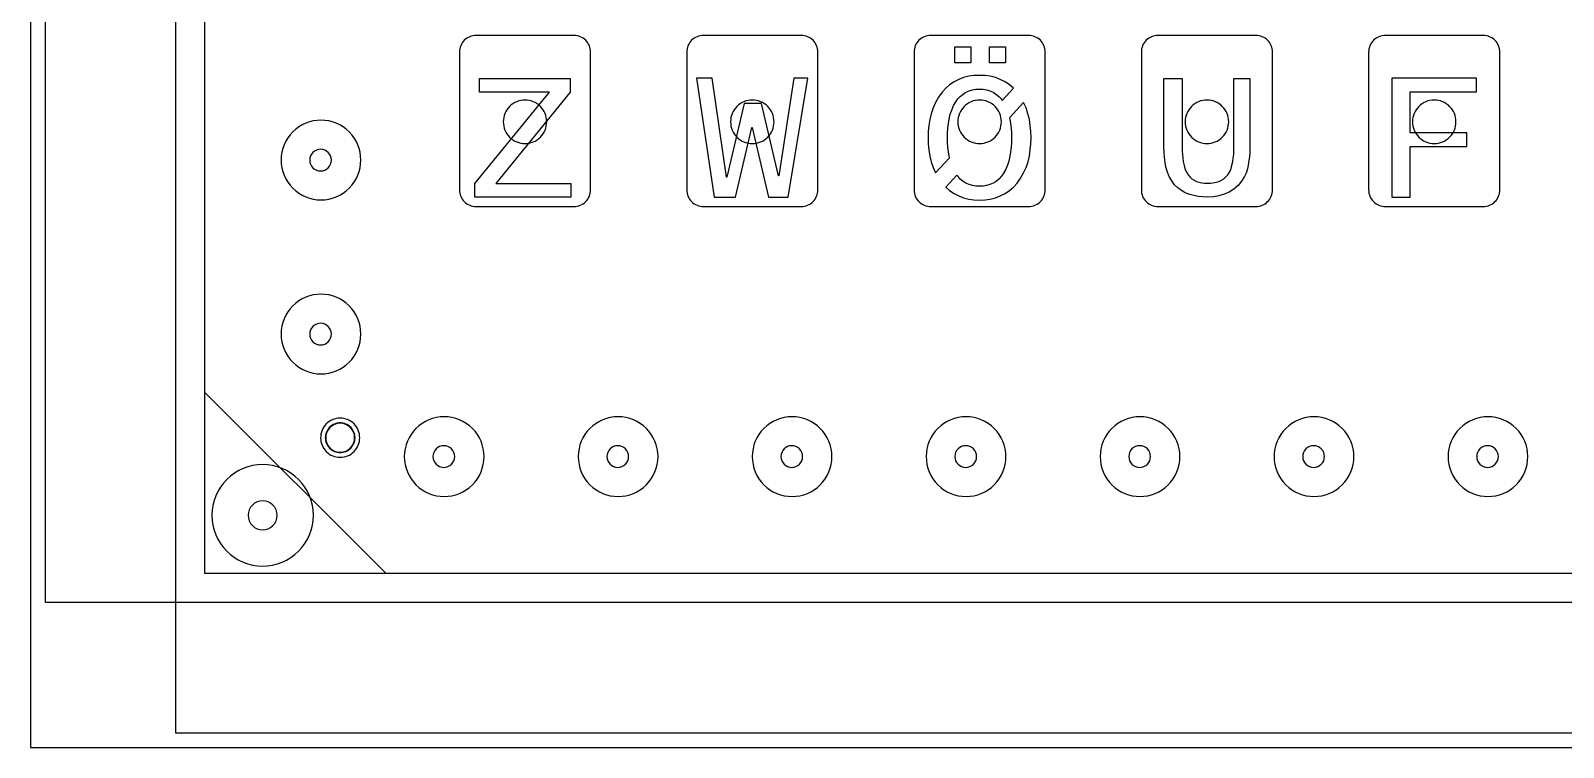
# Model space of a CAD drawing. Extents: x -337 to 6273, y 368 to 2065.
# Drawn here: x -323.6 to -112.2, y 468.1 to 566.9 of the extents above; entities that cross this region are included whole.
import ezdxf

# ---------------------------------------------------------------- set-up
doc = ezdxf.new("R2010")
doc.units = 0
doc.header["$LTSCALE"] = 100
doc.layers.add('EBENE_1', color=1, linetype='CONTINUOUS')

msp = doc.modelspace()

# ---------------------------------------------------------------- linework, layer by layer
at = {"layer": 'EBENE_1', "color": 7}
for points in [[(-323.616843, 468.053654), (126.383157, 468.053654), (126.383157, 918.053654), (-323.616843, 918.053654), (-323.616843, 468.053654)], [(-196.123429, 562.447964), (-196.123429, 564.659344), (-193.91205, 564.659344), (-193.91205, 562.447964), (-196.123429, 562.447964)], [(-191.321636, 562.447964), (-191.321636, 564.659344), (-189.110257, 564.659344), (-189.110257, 562.447964), (-191.321636, 562.447964)], [(-189.742978, 557.501974), (-189.576958, 557.289178), (-188.044341, 558.955014), (-188.582537, 559.423019), (-189.19118, 559.837224), (-189.842637, 560.172364), (-190.513778, 560.421397), (-191.244971, 560.601305), (-191.942511, 560.697683), (-192.707752, 560.731731), (-193.472696, 560.69771), (-194.169991, 560.601407), (-194.901202, 560.421558), (-195.572358, 560.172588), (-196.223938, 559.837454), (-196.832685, 559.423237), (-197.37103, 558.955144), (-197.882983, 558.398917), (-198.370847, 557.735082), (-198.792561, 557.003084), (-199.120353, 556.264744), (-199.392184, 555.447068), (-199.57753, 554.668836), (-199.713089, 553.809716), (-199.783549, 553.01371), (-199.808454, 552.141863), (-199.783612, 551.268362), (-199.71335, 550.471138), (-199.57802, 549.610056), (-199.393026, 548.830536), (-199.121312, 548.01075), (-198.793769, 547.271213), (-196.85741, 549.375887), (-196.898583, 549.572455), (-196.999159, 550.17394), (-197.073402, 550.850848), (-197.110814, 551.46418), (-197.12412, 552.141863), (-197.110782, 552.817726), (-197.07327, 553.429643), (-196.998895, 554.104635), (-196.898115, 554.704796), (-196.740099, 555.36824), (-196.552958, 555.945148), (-196.283462, 556.566793), (-195.980083, 557.095098), (-195.680334, 557.502063), (-195.36523, 557.841109), (-194.987576, 558.155962), (-194.583493, 558.408017), (-194.150892, 558.600744), (-193.676173, 558.739449), (-193.220421, 558.813551), (-192.714143, 558.839915), (-192.207574, 558.81353), (-191.751224, 558.739333), (-191.276165, 558.600615), (-190.842841, 558.40782), (-190.437994, 558.155811), (-190.059267, 557.840984), (-189.742978, 557.501974)], [(-255.435025, 560.31729), (-249.177971, 560.31729), (-249.177971, 558.425474), (-259.455134, 545.809106), (-249.075711, 545.809106), (-249.075711, 543.91729), (-262.318423, 543.91729), (-262.318423, 545.809106), (-252.028478, 558.425474), (-261.692079, 558.425474), (-261.692079, 560.31729), (-255.435025, 560.31729)], [(-229.305839, 543.935472), (-226.39142, 543.935472), (-224.116127, 553.560725), (-224.090562, 553.560725), (-221.828053, 543.935472), (-219.092589, 543.935472), (-216.395473, 560.335472), (-218.312854, 560.335472), (-220.415582, 546.862674), (-220.447538, 546.862674), (-222.773961, 556.871404), (-225.202643, 556.871404), (-227.561022, 546.709284), (-227.605761, 546.709284), (-229.599837, 560.335472), (-231.747304, 560.335472), (-229.305839, 543.935472)], [(-155.413017, 560.313903), (-155.413017, 551.230307), (-155.414685, 550.939452), (-155.419513, 550.664056), (-155.428364, 550.372723), (-155.440535, 550.098597), (-155.482418, 549.49426), (-155.538518, 548.972681), (-155.634445, 548.361985), (-155.745284, 547.862428), (-155.93689, 547.255881), (-156.141622, 546.807548), (-156.570369, 546.124984), (-157.041072, 545.559744), (-157.619204, 545.043858), (-158.263387, 544.629478), (-158.940049, 544.32795), (-159.709465, 544.108666), (-160.426518, 543.99728), (-161.241856, 543.957041), (-161.903458, 543.977675), (-162.493489, 544.035187), (-163.144228, 544.150556), (-163.715196, 544.307044), (-164.322014, 544.546162), (-164.849111, 544.833519), (-165.356904, 545.207753), (-165.798831, 545.644337), (-166.193912, 546.169077), (-166.541874, 546.798781), (-166.783949, 547.397496), (-166.98856, 548.099891), (-167.116649, 548.733395), (-167.211528, 549.457484), (-167.258416, 550.107439), (-167.275215, 550.834048), (-167.275215, 560.313903), (-164.757054, 560.313903), (-164.757054, 550.795701), (-164.748425, 550.277076), (-164.724403, 549.814793), (-164.674987, 549.293379), (-164.608647, 548.841883), (-164.497626, 548.322701), (-164.368284, 547.892532), (-164.160649, 547.400474), (-163.93258, 547.01846), (-163.688972, 546.721602), (-163.412021, 546.471159), (-163.105739, 546.267409), (-162.754158, 546.099626), (-162.413622, 545.98733), (-162.023315, 545.904702), (-161.668467, 545.863651), (-161.267421, 545.848857), (-160.849708, 545.863258), (-160.480356, 545.903191), (-160.071789, 545.984111), (-159.716714, 546.093783), (-159.344104, 546.26085), (-159.022685, 546.462576), (-158.725649, 546.717636), (-158.468044, 547.01846), (-158.230338, 547.403461), (-158.013784, 547.903469), (-157.879786, 548.340024), (-157.764636, 548.869452), (-157.696213, 549.32861), (-157.645203, 549.860365), (-157.620499, 550.330853), (-157.611614, 550.859613), (-157.611614, 560.313903), (-155.413017, 560.313903)], [(-135.815709, 543.935472), (-133.297549, 543.935472), (-133.297549, 550.901957), (-125.487416, 550.901957), (-125.487416, 552.793773), (-133.297549, 552.793773), (-133.297549, 558.443656), (-124.145249, 558.443656), (-124.145249, 560.335472), (-135.815709, 560.335472), (-135.815709, 543.935472)], [(-190.437652, 546.115381), (-190.842373, 545.863372), (-191.275769, 545.670475), (-191.750911, 545.531681), (-192.207401, 545.457433), (-192.714143, 545.431029), (-193.220248, 545.457375), (-193.675859, 545.531426), (-194.150495, 545.670055), (-194.583024, 545.862679), (-194.987232, 546.114734), (-195.364994, 546.429611), (-195.680222, 546.768747), (-195.842739, 546.977791), (-197.371164, 545.31593), (-196.832967, 544.847925), (-196.224324, 544.43372), (-195.572867, 544.09858), (-194.901726, 543.849547), (-194.170533, 543.669639), (-193.472993, 543.573261), (-192.707752, 543.539213), (-191.942808, 543.573234), (-191.245514, 543.669537), (-190.514302, 543.849386), (-189.843146, 544.098357), (-189.191566, 544.43349), (-188.582819, 544.847707), (-188.044474, 545.3158), (-187.532521, 545.872027), (-187.044179, 546.536835), (-186.621925, 547.270836), (-186.29432, 548.01042), (-186.022554, 548.830266), (-185.837536, 549.609789), (-185.702185, 550.470878), (-185.6319, 551.26822), (-185.607051, 552.141863), (-185.631947, 553.013568), (-185.702384, 553.809456), (-185.837921, 554.66857), (-186.023244, 555.446798), (-186.295024, 556.264416), (-186.622754, 557.002709), (-188.559278, 554.89712), (-188.51886, 554.70584), (-188.417425, 554.105468), (-188.34257, 553.430263), (-188.304811, 552.818062), (-188.291384, 552.141863), (-188.304774, 551.463951), (-188.342421, 550.850423), (-188.417126, 550.173349), (-188.518333, 549.571691), (-188.677202, 548.906207), (-188.865312, 548.328037), (-189.136533, 547.704822), (-189.441813, 547.175846), (-189.742867, 546.769104), (-190.059033, 546.430184), (-190.437652, 546.115381)]]:
    msp.add_lwpolyline(points, close=True, dxfattribs=at)
at = {"layer": 'EBENE_1', "color": 5}
msp.add_lwpolyline([(106.383157, 488.053654), (124.383157, 488.053654), (124.383157, 898.053654), (106.383157, 898.053654), (106.383157, 916.053654), (-303.616843, 916.053654), (-303.616843, 898.053654), (-321.616843, 898.053654), (-321.616843, 488.053654), (-303.616843, 488.053654), (-303.616843, 470.053654), (106.383157, 470.053654), (106.383157, 488.053654)], close=True, dxfattribs=at)
for points in [[(-303.616843, 916.053654), (-303.616843, 470.053654)], [(-321.616843, 488.053654), (124.383157, 488.053654)]]:
    msp.add_lwpolyline(points, dxfattribs=at)
at = {"layer": 'EBENE_1', "color": 2}
msp.add_lwpolyline([(102.383157, 894.053654), (-299.616843, 894.053654), (-299.616843, 492.053654), (102.383157, 492.053654), (102.383157, 894.053654)], close=True, dxfattribs=at)
at = {"layer": 'EBENE_1', "color": 1}
msp.add_lwpolyline([(-274.616521, 894.053807), (-299.616521, 869.053807), (-299.616521, 517.053502), (-274.616521, 492.053502), (77.382836, 492.053502), (102.382836, 517.053502), (102.382836, 869.053807), (77.382836, 894.053807), (-274.616521, 894.053807)], close=True, dxfattribs=at)
at = {"layer": 'EBENE_1', "color": 2}
for points in [[(-248.666838, 566.245193), (-262.166851, 566.245193, 0.199586), (-263.793184, 565.571534, 0.199586), (-264.466843, 563.945202), (-264.466843, 544.945185, 0.199586), (-263.793184, 543.318852, 0.199586), (-262.166851, 542.645193), (-248.666834, 542.645193, 0.199586), (-247.040502, 543.318852, 0.199586), (-246.366843, 544.945185), (-246.366843, 563.945202, 0.199586), (-247.040502, 565.571534, 0.199586), (-248.666838, 566.245193)], [(-217.306838, 566.245193), (-230.806851, 566.245193, 0.199586), (-232.433184, 565.571534, 0.199586), (-233.106843, 563.945202), (-233.106843, 544.945185, 0.199586), (-232.433184, 543.318852, 0.199586), (-230.806851, 542.645193), (-217.306834, 542.645193, 0.199586), (-215.680502, 543.318852, 0.199586), (-215.006843, 544.945185), (-215.006843, 563.945202, 0.199586), (-215.680502, 565.571534, 0.199586), (-217.306838, 566.245193)], [(-185.946838, 566.245193), (-199.446851, 566.245193, 0.199586), (-201.073184, 565.571534, 0.199586), (-201.746843, 563.945202), (-201.746843, 544.945185, 0.199586), (-201.073184, 543.318852, 0.199586), (-199.446851, 542.645193), (-185.946834, 542.645193, 0.199586), (-184.320502, 543.318852, 0.199586), (-183.646843, 544.945185), (-183.646843, 563.945202, 0.199586), (-184.320502, 565.571534, 0.199586), (-185.946838, 566.245193)], [(-154.586838, 566.245193), (-168.086851, 566.245193, 0.199586), (-169.713184, 565.571534, 0.199586), (-170.386843, 563.945202), (-170.386843, 544.945185, 0.199586), (-169.713184, 543.318852, 0.199586), (-168.086851, 542.645193), (-154.586834, 542.645193, 0.199586), (-152.960502, 543.318852, 0.199586), (-152.286843, 544.945185), (-152.286843, 563.945202, 0.199586), (-152.960502, 565.571534, 0.199586), (-154.586838, 566.245193)], [(-123.226838, 566.245193), (-136.726851, 566.245193, 0.199586), (-138.353184, 565.571534, 0.199586), (-139.026843, 563.945202), (-139.026843, 544.945185, 0.199586), (-138.353184, 543.318852, 0.199586), (-136.726851, 542.645193), (-123.226834, 542.645193, 0.199586), (-121.600502, 543.318852, 0.199586), (-120.926843, 544.945185), (-120.926843, 563.945202, 0.199586), (-121.600502, 565.571534, 0.199586), (-123.226838, 566.245193)], [(-283.566843, 554.553654, 0.199589), (-287.45593, 552.942741, 0.199589), (-289.066843, 549.053654, 0.199589), (-287.45593, 545.164567, 0.199589), (-283.566843, 543.553654, 0.199589), (-279.677755, 545.164567, 0.199589), (-278.066843, 549.053654, 0.199589), (-279.677755, 552.942741, 0.199589), (-283.566843, 554.553654)], [(-283.566843, 530.553654, 0.199589), (-287.45593, 528.942741, 0.199589), (-289.066843, 525.053654, 0.199589), (-287.45593, 521.164567, 0.199589), (-283.566843, 519.553654, 0.199589), (-279.677755, 521.164567, 0.199589), (-278.066843, 525.053654, 0.199589), (-279.677755, 528.942741, 0.199589), (-283.566843, 530.553654)], [(-283.616878, 510.754107, 0.199589), (-282.826066, 508.844919, 0.199589), (-280.916878, 508.054107, 0.199589), (-279.00769, 508.844919, 0.199589), (-278.216878, 510.754107, 0.199589), (-279.00769, 512.663296, 0.199589), (-280.916878, 513.454107, 0.199589), (-282.826066, 512.663296, 0.199589), (-283.616878, 510.754107)], [(-261.066843, 508.153654, 0.199589), (-262.677755, 512.042741, 0.199589), (-266.566843, 513.653654, 0.199589), (-270.45593, 512.042741, 0.199589), (-272.066843, 508.153654, 0.199589), (-270.45593, 504.264567, 0.199589), (-266.566843, 502.653654, 0.199589), (-262.677755, 504.264567, 0.199589), (-261.066843, 508.153654)], [(-237.066843, 508.153654, 0.199589), (-238.677755, 512.042741, 0.199589), (-242.566843, 513.653654, 0.199589), (-246.45593, 512.042741, 0.199589), (-248.066843, 508.153654, 0.199589), (-246.45593, 504.264567, 0.199589), (-242.566843, 502.653654, 0.199589), (-238.677755, 504.264567, 0.199589), (-237.066843, 508.153654)], [(-213.066843, 508.153654, 0.199589), (-214.677755, 512.042741, 0.199589), (-218.566843, 513.653654, 0.199589), (-222.45593, 512.042741, 0.199589), (-224.066843, 508.153654, 0.199589), (-222.45593, 504.264567, 0.199589), (-218.566843, 502.653654, 0.199589), (-214.677755, 504.264567, 0.199589), (-213.066843, 508.153654)], [(-189.066843, 508.153654, 0.199589), (-190.677755, 512.042741, 0.199589), (-194.566843, 513.653654, 0.199589), (-198.45593, 512.042741, 0.199589), (-200.066843, 508.153654, 0.199589), (-198.45593, 504.264567, 0.199589), (-194.566843, 502.653654, 0.199589), (-190.677755, 504.264567, 0.199589), (-189.066843, 508.153654)], [(-165.066843, 508.153654, 0.199589), (-166.677755, 512.042741, 0.199589), (-170.566843, 513.653654, 0.199589), (-174.45593, 512.042741, 0.199589), (-176.066843, 508.153654, 0.199589), (-174.45593, 504.264567, 0.199589), (-170.566843, 502.653654, 0.199589), (-166.677755, 504.264567, 0.199589), (-165.066843, 508.153654)], [(-141.066843, 508.153654, 0.199589), (-142.677755, 512.042741, 0.199589), (-146.566843, 513.653654, 0.199589), (-150.45593, 512.042741, 0.199589), (-152.066843, 508.153654, 0.199589), (-150.45593, 504.264567, 0.199589), (-146.566843, 502.653654, 0.199589), (-142.677755, 504.264567, 0.199589), (-141.066843, 508.153654)], [(-117.066843, 508.153654, 0.199589), (-118.677755, 512.042741, 0.199589), (-122.566843, 513.653654, 0.199589), (-126.45593, 512.042741, 0.199589), (-128.066843, 508.153654, 0.199589), (-126.45593, 504.264567, 0.199589), (-122.566843, 502.653654, 0.199589), (-118.677755, 504.264567, 0.199589), (-117.066843, 508.153654)], [(-289.616399, 500.053531, 0.199589), (-290.202185, 501.467745, 0.199589), (-291.616399, 502.053531, 0.199589), (-293.030612, 501.467745, 0.199589), (-293.616399, 500.053531, 0.199589), (-293.030612, 498.639318, 0.199589), (-291.616399, 498.053531, 0.199589), (-290.202185, 498.639318, 0.199589), (-289.616399, 500.053531)]]:
    msp.add_lwpolyline(points, format="xyb", close=True, dxfattribs=at)
at = {"layer": 'EBENE_1', "color": 1}
for points in [[(-252.416843, 554.328511, 0.199589), (-253.295522, 556.449831, 0.199589), (-255.416843, 557.328511, 0.199589), (-257.538163, 556.449831, 0.199589), (-258.416843, 554.328511, 0.199589), (-257.538163, 552.207191, 0.199589), (-255.416843, 551.328511, 0.199589), (-253.295522, 552.207191, 0.199589), (-252.416843, 554.328511)], [(-221.056843, 554.328511, 0.199589), (-221.935522, 556.449831, 0.199589), (-224.056843, 557.328511, 0.199589), (-226.178163, 556.449831, 0.199589), (-227.056843, 554.328511, 0.199589), (-226.178163, 552.207191, 0.199589), (-224.056843, 551.328511, 0.199589), (-221.935522, 552.207191, 0.199589), (-221.056843, 554.328511)], [(-189.696843, 554.328511, 0.199589), (-190.575522, 556.449831, 0.199589), (-192.696843, 557.328511, 0.199589), (-194.818163, 556.449831, 0.199589), (-195.696843, 554.328511, 0.199589), (-194.818163, 552.207191, 0.199589), (-192.696843, 551.328511, 0.199589), (-190.575522, 552.207191, 0.199589), (-189.696843, 554.328511)], [(-158.336843, 554.328511, 0.199589), (-159.215522, 556.449831, 0.199589), (-161.336843, 557.328511, 0.199589), (-163.458163, 556.449831, 0.199589), (-164.336843, 554.328511, 0.199589), (-163.458163, 552.207191, 0.199589), (-161.336843, 551.328511, 0.199589), (-159.215522, 552.207191, 0.199589), (-158.336843, 554.328511)], [(-126.976843, 554.328511, 0.199589), (-127.855522, 556.449831, 0.199589), (-129.976843, 557.328511, 0.199589), (-132.098163, 556.449831, 0.199589), (-132.976843, 554.328511, 0.199589), (-132.098163, 552.207191, 0.199589), (-129.976843, 551.328511, 0.199589), (-127.855522, 552.207191, 0.199589), (-126.976843, 554.328511)], [(-283.566843, 554.553807, 0.199589), (-287.45593, 552.942894, 0.199589), (-289.066843, 549.053807, 0.199589), (-287.45593, 545.164719, 0.199589), (-283.566843, 543.553807, 0.199589), (-279.677755, 545.164719, 0.199589), (-278.066843, 549.053807, 0.199589), (-279.677755, 552.942894, 0.199589), (-283.566843, 554.553807)], [(-283.566843, 530.553807, 0.199589), (-287.45593, 528.942894, 0.199589), (-289.066843, 525.053807, 0.199589), (-287.45593, 521.164719, 0.199589), (-283.566843, 519.553807, 0.199589), (-279.677755, 521.164719, 0.199589), (-278.066843, 525.053807, 0.199589), (-279.677755, 528.942894, 0.199589), (-283.566843, 530.553807)], [(-282.916878, 510.75426, 0.199589), (-282.331092, 509.340046, 0.199589), (-280.916878, 508.75426, 0.199589), (-279.502664, 509.340046, 0.199589), (-278.916878, 510.75426, 0.199589), (-279.502664, 512.168473, 0.199589), (-280.916878, 512.75426, 0.199589), (-282.331092, 512.168473, 0.199589), (-282.916878, 510.75426)], [(-261.066843, 508.153807, 0.199589), (-262.677755, 512.042894, 0.199589), (-266.566843, 513.653807, 0.199589), (-270.45593, 512.042894, 0.199589), (-272.066843, 508.153807, 0.199589), (-270.45593, 504.264719, 0.199589), (-266.566843, 502.653807, 0.199589), (-262.677755, 504.264719, 0.199589), (-261.066843, 508.153807)], [(-237.066843, 508.153807, 0.199589), (-238.677755, 512.042894, 0.199589), (-242.566843, 513.653807, 0.199589), (-246.45593, 512.042894, 0.199589), (-248.066843, 508.153807, 0.199589), (-246.45593, 504.264719, 0.199589), (-242.566843, 502.653807, 0.199589), (-238.677755, 504.264719, 0.199589), (-237.066843, 508.153807)], [(-213.066843, 508.153807, 0.199589), (-214.677755, 512.042894, 0.199589), (-218.566843, 513.653807, 0.199589), (-222.45593, 512.042894, 0.199589), (-224.066843, 508.153807, 0.199589), (-222.45593, 504.264719, 0.199589), (-218.566843, 502.653807, 0.199589), (-214.677755, 504.264719, 0.199589), (-213.066843, 508.153807)], [(-189.066843, 508.153807, 0.199589), (-190.677755, 512.042894, 0.199589), (-194.566843, 513.653807, 0.199589), (-198.45593, 512.042894, 0.199589), (-200.066843, 508.153807, 0.199589), (-198.45593, 504.264719, 0.199589), (-194.566843, 502.653807, 0.199589), (-190.677755, 504.264719, 0.199589), (-189.066843, 508.153807)], [(-165.066843, 508.153807, 0.199589), (-166.677755, 512.042894, 0.199589), (-170.566843, 513.653807, 0.199589), (-174.45593, 512.042894, 0.199589), (-176.066843, 508.153807, 0.199589), (-174.45593, 504.264719, 0.199589), (-170.566843, 502.653807, 0.199589), (-166.677755, 504.264719, 0.199589), (-165.066843, 508.153807)], [(-141.066843, 508.153807, 0.199589), (-142.677755, 512.042894, 0.199589), (-146.566843, 513.653807, 0.199589), (-150.45593, 512.042894, 0.199589), (-152.066843, 508.153807, 0.199589), (-150.45593, 504.264719, 0.199589), (-146.566843, 502.653807, 0.199589), (-142.677755, 504.264719, 0.199589), (-141.066843, 508.153807)], [(-117.066843, 508.153807, 0.199589), (-118.677755, 512.042894, 0.199589), (-122.566843, 513.653807, 0.199589), (-126.45593, 512.042894, 0.199589), (-128.066843, 508.153807, 0.199589), (-126.45593, 504.264719, 0.199589), (-122.566843, 502.653807, 0.199589), (-118.677755, 504.264719, 0.199589), (-117.066843, 508.153807)]]:
    msp.add_lwpolyline(points, format="xyb", close=True, dxfattribs=at)
at = {"layer": 'EBENE_1', "color": 7}
for points in [[(-283.617256, 550.553319, 0.199589), (-284.677916, 550.113979, 0.199589), (-285.117256, 549.053319, 0.199589), (-284.677916, 547.992659, 0.199589), (-283.617256, 547.553319, 0.199589), (-282.556595, 547.992659, 0.199589), (-282.117256, 549.053319, 0.199589), (-282.556595, 550.113979, 0.199589), (-283.617256, 550.553319)], [(-283.617256, 526.553319, 0.199589), (-284.677916, 526.113979, 0.199589), (-285.117256, 525.053319, 0.199589), (-284.677916, 523.992659, 0.199589), (-283.617256, 523.553319, 0.199589), (-282.556595, 523.992659, 0.199589), (-282.117256, 525.053319, 0.199589), (-282.556595, 526.113979, 0.199589), (-283.617256, 526.553319)], [(-265.117256, 508.153319, 0.199589), (-265.556595, 509.213979, 0.199589), (-266.617256, 509.653319, 0.199589), (-267.677916, 509.213979, 0.199589), (-268.117256, 508.153319, 0.199589), (-267.677916, 507.092659, 0.199589), (-266.617256, 506.653319, 0.199589), (-265.556595, 507.092659, 0.199589), (-265.117256, 508.153319)], [(-241.117256, 508.153319, 0.199589), (-241.556595, 509.213979, 0.199589), (-242.617256, 509.653319, 0.199589), (-243.677916, 509.213979, 0.199589), (-244.117256, 508.153319, 0.199589), (-243.677916, 507.092659, 0.199589), (-242.617256, 506.653319, 0.199589), (-241.556595, 507.092659, 0.199589), (-241.117256, 508.153319)], [(-217.117256, 508.153319, 0.199589), (-217.556595, 509.213979, 0.199589), (-218.617256, 509.653319, 0.199589), (-219.677916, 509.213979, 0.199589), (-220.117256, 508.153319, 0.199589), (-219.677916, 507.092659, 0.199589), (-218.617256, 506.653319, 0.199589), (-217.556595, 507.092659, 0.199589), (-217.117256, 508.153319)], [(-193.117256, 508.153319, 0.199589), (-193.556595, 509.213979, 0.199589), (-194.617256, 509.653319, 0.199589), (-195.677916, 509.213979, 0.199589), (-196.117256, 508.153319, 0.199589), (-195.677916, 507.092659, 0.199589), (-194.617256, 506.653319, 0.199589), (-193.556595, 507.092659, 0.199589), (-193.117256, 508.153319)], [(-169.117256, 508.153319, 0.199589), (-169.556595, 509.213979, 0.199589), (-170.617256, 509.653319, 0.199589), (-171.677916, 509.213979, 0.199589), (-172.117256, 508.153319, 0.199589), (-171.677916, 507.092659, 0.199589), (-170.617256, 506.653319, 0.199589), (-169.556595, 507.092659, 0.199589), (-169.117256, 508.153319)], [(-145.117256, 508.153319, 0.199589), (-145.556595, 509.213979, 0.199589), (-146.617256, 509.653319, 0.199589), (-147.677916, 509.213979, 0.199589), (-148.117256, 508.153319, 0.199589), (-147.677916, 507.092659, 0.199589), (-146.617256, 506.653319, 0.199589), (-145.556595, 507.092659, 0.199589), (-145.117256, 508.153319)], [(-121.117256, 508.153319, 0.199589), (-121.556595, 509.213979, 0.199589), (-122.617256, 509.653319, 0.199589), (-123.677916, 509.213979, 0.199589), (-124.117256, 508.153319, 0.199589), (-123.677916, 507.092659, 0.199589), (-122.617256, 506.653319, 0.199589), (-121.556595, 507.092659, 0.199589), (-121.117256, 508.153319)]]:
    msp.add_lwpolyline(points, format="xyb", close=True, dxfattribs=at)
at = {"layer": 'EBENE_1', "color": 5}
for points in [[(-282.966878, 510.754107, 0.199589), (-282.366447, 509.304539, 0.199589), (-280.916878, 508.704107, 0.199589), (-279.467309, 509.304539, 0.199589), (-278.866878, 510.754107, 0.199589), (-279.467309, 512.203676, 0.199589), (-280.916878, 512.804107, 0.199589), (-282.366447, 512.203676, 0.199589), (-282.966878, 510.754107)], [(-284.616399, 500.053531, 0.199589), (-286.666651, 505.003279, 0.199589), (-291.616399, 507.053531, 0.199589), (-296.566146, 505.003279, 0.199589), (-298.616399, 500.053531, 0.199589), (-296.566146, 495.103784, 0.199589), (-291.616399, 493.053531, 0.199589), (-286.666651, 495.103784, 0.199589), (-284.616399, 500.053531)]]:
    msp.add_lwpolyline(points, format="xyb", close=True, dxfattribs=at)

doc.saveas('drawing.dxf')
